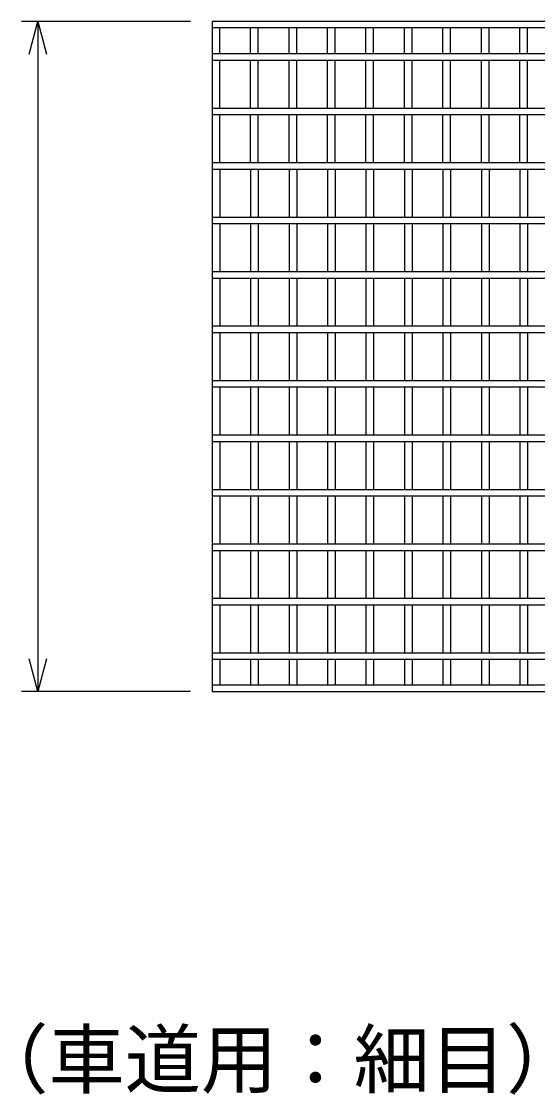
# Model space of a CAD drawing. Units: millimetres, scale not verified. Extents: x -16800 to 16800, y -5940 to 5940.
# Drawn here: x -3585 to -3111, y 1699 to 2684 of the extents above; entities that cross this region are included whole.
import ezdxf
from ezdxf.enums import TextEntityAlignment as Align

# ---------------------------------------------------------------- set-up
doc = ezdxf.new("R2010")
doc.units = ezdxf.units.MM
doc.header["$LTSCALE"] = 20
doc.layers.add('0-0_DIM', color=7, linetype='Continuous', lineweight=25)
doc.layers.add('0-2_HATCH', color=6, linetype='Continuous', lineweight=25)
doc.styles.add('ＭＳ ゴシック', font='')
doc.styles.get('ＭＳ ゴシック').set_extended_font_data('MS Gothic')

msp = doc.modelspace()

# ---------------------------------------------------------------- linework, layer by layer
at = {"layer": '0-0_DIM'}
for p, q in [((-3430.13, 2683.89), (-3585.13, 2683.89)), ((-3570.13, 2683.89), (-3570.13, 2068.89)), ((-3430.13, 2068.89), (-3585.13, 2068.89))]:
    msp.add_line(p, q, dxfattribs=at)
for points in [[(-3578.16, 2653.89), (-3570.13, 2683.89), (-3562.09, 2653.89)], [(-3562.09, 2098.89), (-3570.13, 2068.89), (-3578.16, 2098.89)]]:
    msp.add_lwpolyline(points, dxfattribs=at)
at = {"layer": '0-2_HATCH'}
for p, q in [((-2415.13, 2677.89), (-3410.13, 2677.89)), ((-3403.13, 2654.39), (-3403.13, 2677.89)), ((-3374.83, 2654.39), (-3374.83, 2677.89)), ((-3367.83, 2654.39), (-3367.83, 2677.89)), ((-3339.53, 2654.39), (-3339.53, 2677.89)), ((-3332.53, 2654.39), (-3332.53, 2677.89)), ((-3304.23, 2654.39), (-3304.23, 2677.89)), ((-3297.23, 2654.39), (-3297.23, 2677.89)), ((-3268.93, 2654.39), (-3268.93, 2677.89)), ((-3261.93, 2654.39), (-3261.93, 2677.89)), ((-3233.63, 2654.39), (-3233.63, 2677.89)), ((-3226.63, 2654.39), (-3226.63, 2677.89)), ((-3198.33, 2654.39), (-3198.33, 2677.89)), ((-3191.33, 2654.39), (-3191.33, 2677.89)), ((-3163.03, 2654.39), (-3163.03, 2677.89)), ((-3156.03, 2654.39), (-3156.03, 2677.89)), ((-3127.73, 2654.39), (-3127.73, 2677.89)), ((-3120.73, 2654.39), (-3120.73, 2677.89)), ((-3410.13, 2654.39), (-2415.13, 2654.39)), ((-3410.13, 2648.39), (-2415.13, 2648.39)), ((-3403.13, 2604.39), (-3403.13, 2648.39)), ((-3374.83, 2604.39), (-3374.83, 2648.39)), ((-3367.83, 2604.39), (-3367.83, 2648.39)), ((-3339.53, 2604.39), (-3339.53, 2648.39)), ((-3332.53, 2604.39), (-3332.53, 2648.39)), ((-3304.23, 2604.39), (-3304.23, 2648.39)), ((-3297.23, 2604.39), (-3297.23, 2648.39)), ((-3268.93, 2604.39), (-3268.93, 2648.39)), ((-3261.93, 2604.39), (-3261.93, 2648.39)), ((-3233.63, 2604.39), (-3233.63, 2648.39)), ((-3226.63, 2604.39), (-3226.63, 2648.39)), ((-3198.33, 2604.39), (-3198.33, 2648.39)), ((-3191.33, 2604.39), (-3191.33, 2648.39)), ((-3163.03, 2604.39), (-3163.03, 2648.39)), ((-3156.03, 2604.39), (-3156.03, 2648.39)), ((-3127.73, 2604.39), (-3127.73, 2648.39)), ((-3120.73, 2604.39), (-3120.73, 2648.39)), ((-3410.13, 2604.39), (-2415.13, 2604.39)), ((-3410.13, 2598.39), (-2415.13, 2598.39)), ((-3403.13, 2554.39), (-3403.13, 2598.39)), ((-3374.83, 2554.39), (-3374.83, 2598.39)), ((-3367.83, 2554.39), (-3367.83, 2598.39)), ((-3339.53, 2554.39), (-3339.53, 2598.39)), ((-3332.53, 2554.39), (-3332.53, 2598.39)), ((-3304.23, 2554.39), (-3304.23, 2598.39)), ((-3297.23, 2554.39), (-3297.23, 2598.39)), ((-3268.93, 2554.39), (-3268.93, 2598.39)), ((-3261.93, 2554.39), (-3261.93, 2598.39)), ((-3233.63, 2554.39), (-3233.63, 2598.39)), ((-3226.63, 2554.39), (-3226.63, 2598.39)), ((-3198.33, 2554.39), (-3198.33, 2598.39)), ((-3191.33, 2554.39), (-3191.33, 2598.39)), ((-3163.03, 2554.39), (-3163.03, 2598.39)), ((-3156.03, 2554.39), (-3156.03, 2598.39)), ((-3127.73, 2554.39), (-3127.73, 2598.39)), ((-3120.73, 2554.39), (-3120.73, 2598.39)), ((-3410.13, 2554.39), (-2415.13, 2554.39)), ((-3410.13, 2548.39), (-2415.13, 2548.39)), ((-3403.13, 2548.39), (-3403.13, 2504.39)), ((-3374.83, 2548.39), (-3374.83, 2504.39)), ((-3367.83, 2548.39), (-3367.83, 2504.39)), ((-3339.53, 2548.39), (-3339.53, 2504.39)), ((-3332.53, 2548.39), (-3332.53, 2504.39)), ((-3304.23, 2548.39), (-3304.23, 2504.39)), ((-3297.23, 2548.39), (-3297.23, 2504.39)), ((-3268.93, 2548.39), (-3268.93, 2504.39)), ((-3261.93, 2548.39), (-3261.93, 2504.39)), ((-3233.63, 2548.39), (-3233.63, 2504.39)), ((-3226.63, 2548.39), (-3226.63, 2504.39)), ((-3198.33, 2548.39), (-3198.33, 2504.39)), ((-3191.33, 2548.39), (-3191.33, 2504.39)), ((-3163.03, 2548.39), (-3163.03, 2504.39)), ((-3156.03, 2548.39), (-3156.03, 2504.39)), ((-3127.73, 2548.39), (-3127.73, 2504.39)), ((-3120.73, 2548.39), (-3120.73, 2504.39)), ((-3410.13, 2504.39), (-2415.13, 2504.39)), ((-3410.13, 2498.39), (-2415.13, 2498.39)), ((-3403.13, 2498.39), (-3403.13, 2454.39)), ((-3374.83, 2498.39), (-3374.83, 2454.39)), ((-3367.83, 2498.39), (-3367.83, 2454.39)), ((-3339.53, 2498.39), (-3339.53, 2454.39)), ((-3332.53, 2498.39), (-3332.53, 2454.39)), ((-3304.23, 2498.39), (-3304.23, 2454.39)), ((-3297.23, 2498.39), (-3297.23, 2454.39)), ((-3268.93, 2498.39), (-3268.93, 2454.39)), ((-3261.93, 2498.39), (-3261.93, 2454.39)), ((-3233.63, 2498.39), (-3233.63, 2454.39)), ((-3226.63, 2498.39), (-3226.63, 2454.39)), ((-3198.33, 2498.39), (-3198.33, 2454.39)), ((-3191.33, 2498.39), (-3191.33, 2454.39)), ((-3163.03, 2498.39), (-3163.03, 2454.39)), ((-3156.03, 2498.39), (-3156.03, 2454.39)), ((-3127.73, 2498.39), (-3127.73, 2454.39)), ((-3120.73, 2498.39), (-3120.73, 2454.39)), ((-3410.13, 2454.39), (-2415.13, 2454.39)), ((-3410.13, 2448.39), (-2415.13, 2448.39)), ((-3403.13, 2448.39), (-3403.13, 2404.39)), ((-3374.83, 2448.39), (-3374.83, 2404.39)), ((-3367.83, 2448.39), (-3367.83, 2404.39)), ((-3339.53, 2448.39), (-3339.53, 2404.39)), ((-3332.53, 2448.39), (-3332.53, 2404.39)), ((-3304.23, 2448.39), (-3304.23, 2404.39)), ((-3297.23, 2448.39), (-3297.23, 2404.39)), ((-3268.93, 2448.39), (-3268.93, 2404.39)), ((-3261.93, 2448.39), (-3261.93, 2404.39)), ((-3233.63, 2448.39), (-3233.63, 2404.39)), ((-3226.63, 2448.39), (-3226.63, 2404.39)), ((-3198.33, 2448.39), (-3198.33, 2404.39)), ((-3191.33, 2448.39), (-3191.33, 2404.39)), ((-3163.03, 2448.39), (-3163.03, 2404.39)), ((-3156.03, 2448.39), (-3156.03, 2404.39)), ((-3127.73, 2448.39), (-3127.73, 2404.39)), ((-3120.73, 2448.39), (-3120.73, 2404.39)), ((-3410.13, 2404.39), (-2415.13, 2404.39)), ((-3410.13, 2398.39), (-2415.13, 2398.39)), ((-3403.13, 2398.39), (-3403.13, 2354.39)), ((-3374.83, 2398.39), (-3374.83, 2354.39)), ((-3367.83, 2398.39), (-3367.83, 2354.39)), ((-3339.53, 2398.39), (-3339.53, 2354.39)), ((-3332.53, 2398.39), (-3332.53, 2354.39)), ((-3304.23, 2398.39), (-3304.23, 2354.39)), ((-3297.23, 2398.39), (-3297.23, 2354.39)), ((-3268.93, 2398.39), (-3268.93, 2354.39)), ((-3261.93, 2398.39), (-3261.93, 2354.39)), ((-3233.63, 2398.39), (-3233.63, 2354.39)), ((-3226.63, 2398.39), (-3226.63, 2354.39)), ((-3198.33, 2398.39), (-3198.33, 2354.39)), ((-3191.33, 2398.39), (-3191.33, 2354.39)), ((-3163.03, 2398.39), (-3163.03, 2354.39)), ((-3156.03, 2398.39), (-3156.03, 2354.39)), ((-3127.73, 2398.39), (-3127.73, 2354.39)), ((-3120.73, 2398.39), (-3120.73, 2354.39)), ((-3410.13, 2354.39), (-2415.13, 2354.39)), ((-3410.13, 2348.39), (-2415.13, 2348.39)), ((-3403.13, 2348.39), (-3403.13, 2304.39)), ((-3374.83, 2348.39), (-3374.83, 2304.39)), ((-3367.83, 2348.39), (-3367.83, 2304.39)), ((-3339.53, 2348.39), (-3339.53, 2304.39)), ((-3332.53, 2348.39), (-3332.53, 2304.39)), ((-3304.23, 2348.39), (-3304.23, 2304.39)), ((-3297.23, 2348.39), (-3297.23, 2304.39)), ((-3268.93, 2348.39), (-3268.93, 2304.39)), ((-3261.93, 2348.39), (-3261.93, 2304.39)), ((-3233.63, 2348.39), (-3233.63, 2304.39)), ((-3226.63, 2348.39), (-3226.63, 2304.39)), ((-3198.33, 2348.39), (-3198.33, 2304.39)), ((-3191.33, 2348.39), (-3191.33, 2304.39)), ((-3163.03, 2348.39), (-3163.03, 2304.39)), ((-3156.03, 2348.39), (-3156.03, 2304.39)), ((-3127.73, 2348.39), (-3127.73, 2304.39)), ((-3120.73, 2348.39), (-3120.73, 2304.39)), ((-3410.13, 2304.39), (-2415.13, 2304.39)), ((-3410.13, 2298.39), (-2415.13, 2298.39)), ((-3403.13, 2298.39), (-3403.13, 2254.39)), ((-3374.83, 2298.39), (-3374.83, 2254.39)), ((-3367.83, 2298.39), (-3367.83, 2254.39)), ((-3339.53, 2298.39), (-3339.53, 2254.39)), ((-3332.53, 2298.39), (-3332.53, 2254.39)), ((-3304.23, 2298.39), (-3304.23, 2254.39)), ((-3297.23, 2298.39), (-3297.23, 2254.39)), ((-3268.93, 2298.39), (-3268.93, 2254.39)), ((-3261.93, 2298.39), (-3261.93, 2254.39)), ((-3233.63, 2298.39), (-3233.63, 2254.39)), ((-3226.63, 2298.39), (-3226.63, 2254.39)), ((-3198.33, 2298.39), (-3198.33, 2254.39)), ((-3191.33, 2298.39), (-3191.33, 2254.39)), ((-3163.03, 2298.39), (-3163.03, 2254.39)), ((-3156.03, 2298.39), (-3156.03, 2254.39)), ((-3127.73, 2298.39), (-3127.73, 2254.39)), ((-3120.73, 2298.39), (-3120.73, 2254.39)), ((-3410.13, 2254.39), (-2415.13, 2254.39)), ((-3410.13, 2248.39), (-2415.13, 2248.39)), ((-3403.13, 2248.39), (-3403.13, 2204.39)), ((-3374.83, 2248.39), (-3374.83, 2204.39)), ((-3367.83, 2248.39), (-3367.83, 2204.39)), ((-3339.53, 2248.39), (-3339.53, 2204.39)), ((-3332.53, 2248.39), (-3332.53, 2204.39)), ((-3304.23, 2248.39), (-3304.23, 2204.39)), ((-3297.23, 2248.39), (-3297.23, 2204.39)), ((-3268.93, 2248.39), (-3268.93, 2204.39)), ((-3261.93, 2248.39), (-3261.93, 2204.39)), ((-3233.63, 2248.39), (-3233.63, 2204.39)), ((-3226.63, 2248.39), (-3226.63, 2204.39)), ((-3198.33, 2248.39), (-3198.33, 2204.39)), ((-3191.33, 2248.39), (-3191.33, 2204.39)), ((-3163.03, 2248.39), (-3163.03, 2204.39)), ((-3156.03, 2248.39), (-3156.03, 2204.39)), ((-3127.73, 2248.39), (-3127.73, 2204.39)), ((-3120.73, 2248.39), (-3120.73, 2204.39)), ((-3410.13, 2204.39), (-2415.13, 2204.39)), ((-3410.13, 2198.39), (-2415.13, 2198.39)), ((-3403.13, 2198.39), (-3403.13, 2154.39)), ((-3374.83, 2198.39), (-3374.83, 2154.39)), ((-3367.83, 2198.39), (-3367.83, 2154.39)), ((-3339.53, 2198.39), (-3339.53, 2154.39)), ((-3332.53, 2198.39), (-3332.53, 2154.39)), ((-3304.23, 2198.39), (-3304.23, 2154.39)), ((-3297.23, 2198.39), (-3297.23, 2154.39)), ((-3268.93, 2198.39), (-3268.93, 2154.39)), ((-3261.93, 2198.39), (-3261.93, 2154.39)), ((-3233.63, 2198.39), (-3233.63, 2154.39)), ((-3226.63, 2198.39), (-3226.63, 2154.39)), ((-3198.33, 2198.39), (-3198.33, 2154.39)), ((-3191.33, 2198.39), (-3191.33, 2154.39)), ((-3163.03, 2198.39), (-3163.03, 2154.39)), ((-3156.03, 2198.39), (-3156.03, 2154.39)), ((-3127.73, 2198.39), (-3127.73, 2154.39)), ((-3120.73, 2198.39), (-3120.73, 2154.39)), ((-3410.13, 2154.39), (-2415.13, 2154.39)), ((-3410.13, 2148.39), (-2415.13, 2148.39)), ((-3403.13, 2148.39), (-3403.13, 2104.39)), ((-3374.83, 2148.39), (-3374.83, 2104.39)), ((-3367.83, 2148.39), (-3367.83, 2104.39)), ((-3339.53, 2148.39), (-3339.53, 2104.39)), ((-3332.53, 2148.39), (-3332.53, 2104.39)), ((-3304.23, 2148.39), (-3304.23, 2104.39)), ((-3297.23, 2148.39), (-3297.23, 2104.39)), ((-3268.93, 2148.39), (-3268.93, 2104.39)), ((-3261.93, 2148.39), (-3261.93, 2104.39)), ((-3233.63, 2148.39), (-3233.63, 2104.39)), ((-3226.63, 2148.39), (-3226.63, 2104.39)), ((-3198.33, 2148.39), (-3198.33, 2104.39)), ((-3191.33, 2148.39), (-3191.33, 2104.39)), ((-3163.03, 2148.39), (-3163.03, 2104.39)), ((-3156.03, 2148.39), (-3156.03, 2104.39)), ((-3127.73, 2148.39), (-3127.73, 2104.39)), ((-3120.73, 2148.39), (-3120.73, 2104.39)), ((-3410.13, 2104.39), (-2415.13, 2104.39)), ((-3410.13, 2098.39), (-2415.13, 2098.39)), ((-3403.13, 2098.39), (-3403.13, 2074.89)), ((-3374.83, 2098.39), (-3374.83, 2074.89)), ((-3367.83, 2098.39), (-3367.83, 2074.89)), ((-3339.53, 2098.39), (-3339.53, 2074.89)), ((-3332.53, 2098.39), (-3332.53, 2074.89)), ((-3304.23, 2098.39), (-3304.23, 2074.89)), ((-3297.23, 2098.39), (-3297.23, 2074.89)), ((-3268.93, 2098.39), (-3268.93, 2074.89)), ((-3261.93, 2098.39), (-3261.93, 2074.89)), ((-3233.63, 2098.39), (-3233.63, 2074.89)), ((-3226.63, 2098.39), (-3226.63, 2074.89)), ((-3198.33, 2098.39), (-3198.33, 2074.89)), ((-3191.33, 2098.39), (-3191.33, 2074.89)), ((-3163.03, 2098.39), (-3163.03, 2074.89)), ((-3156.03, 2098.39), (-3156.03, 2074.89)), ((-3127.73, 2098.39), (-3127.73, 2074.89)), ((-3120.73, 2098.39), (-3120.73, 2074.89)), ((-3410.13, 2074.89), (-2415.13, 2074.89))]:
    msp.add_line(p, q, dxfattribs=at)
msp.add_lwpolyline([(-2415.13, 2683.89), (-3410.13, 2683.89), (-3410.13, 2068.89), (-2415.13, 2068.89)], dxfattribs=at)

# ---------------------------------------------------------------- texts
at = {"layer": '0-0_DIM', "style": 'ＭＳ ゴシック'}
msp.add_text('（車道用：細目）', height=51.32, dxfattribs=at).set_placement((-3630.35, 1690.18), align=Align.BOTTOM_LEFT)

doc.saveas('drawing.dxf')
